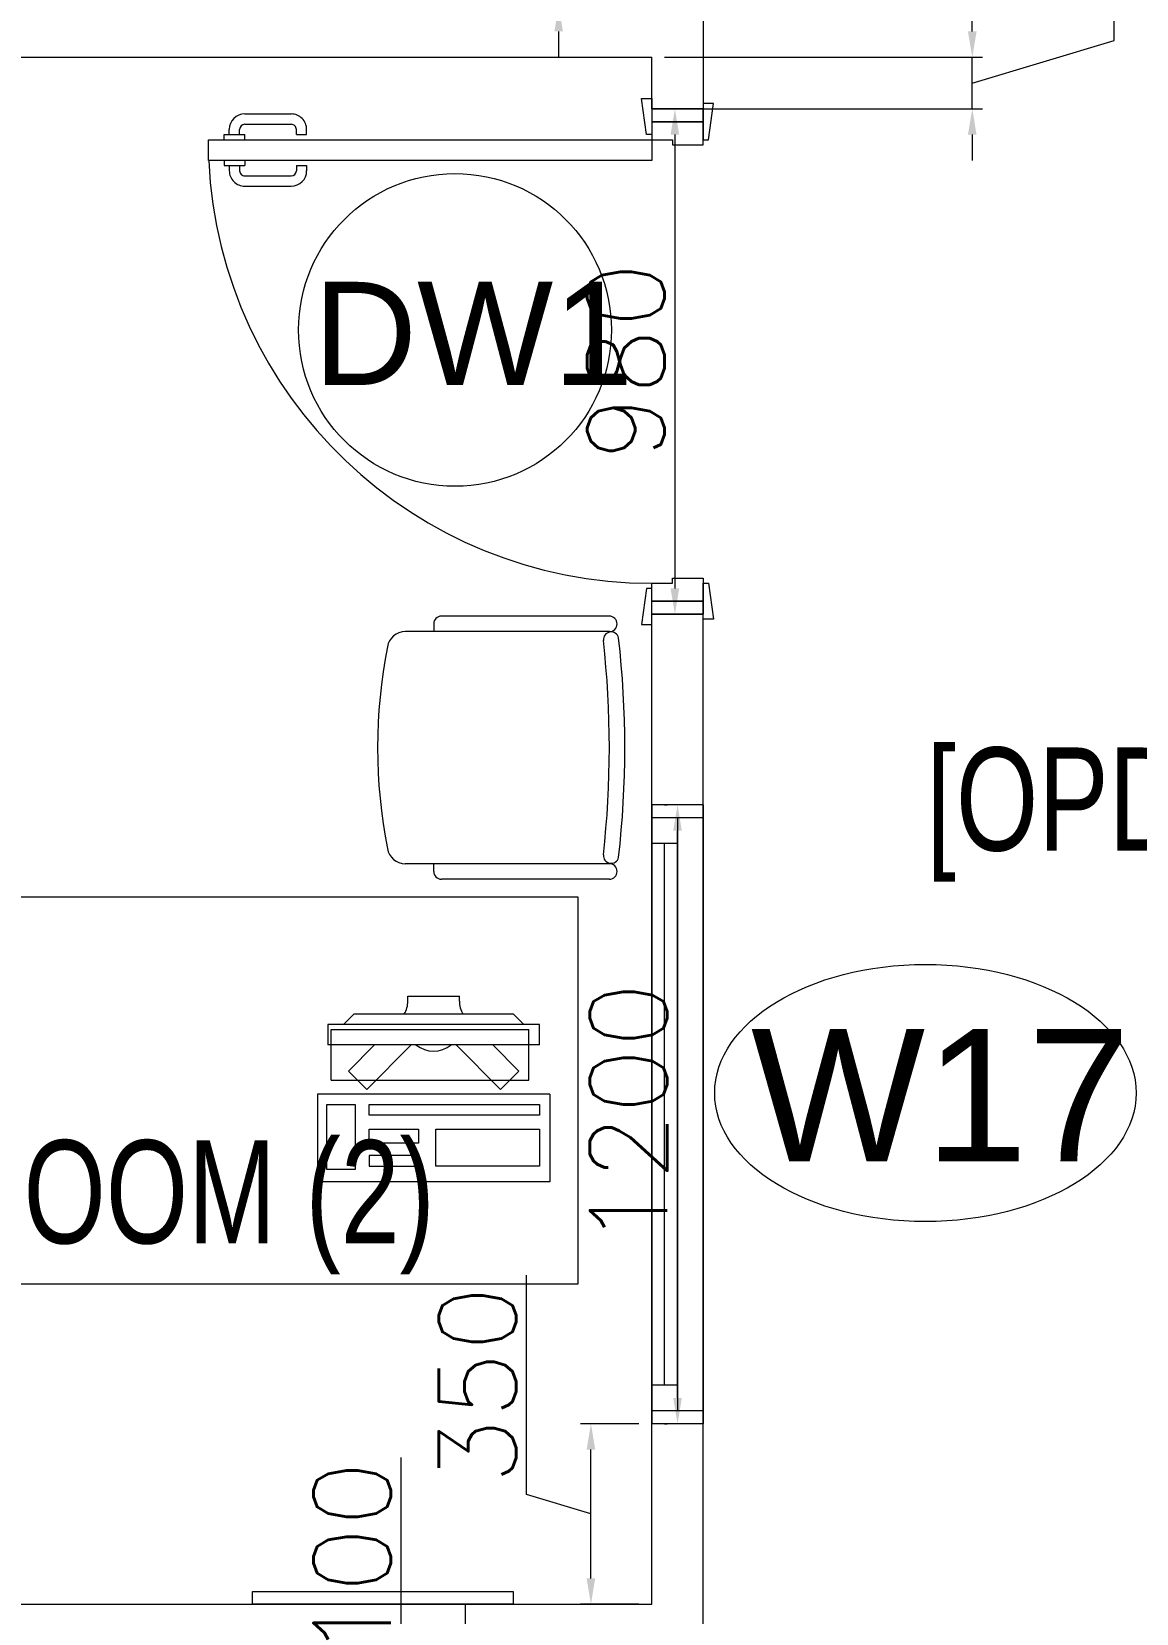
# Model space of a CAD drawing. Header units: millimetres. Extents: x -2143172 to 5255, y -610845 to 279739.
# Drawn here: x -1165267 to -1163125, y -591806 to -588738 of the extents above; entities that cross this region are included whole.
import ezdxf

# ---------------------------------------------------------------- set-up
doc = ezdxf.new("R2010")
doc.units = ezdxf.units.MM
doc.header["$LTSCALE"] = 30
doc.linetypes.add('HIDDEN', pattern=[9.525, 6.35, -3.175])
doc.layers.get('0').update_dxf_attribs({"lineweight": 5})
doc.layers.get('Defpoints').update_dxf_attribs({"lineweight": 5})
for name, color, linetype, lineweight in [('72_EGR_BASE_TEXT', 7, 'Continuous', 5), ('Al Window tag', 5, 'Continuous', 5), ('Aluminum', 7, 'Continuous', 5), ('dims.', 152, 'Continuous', 5), ('DTAG', 20, 'Continuous', 9), ('LOADING', 163, 'Continuous', 5), ('Walls', 32, 'Continuous', 5)]:
    doc.layers.add(name, color=color, linetype=linetype, lineweight=lineweight)
doc.layers.add('Wooden Joinery', color=7, linetype='Continuous', lineweight=5, true_color=0x521300)
doc.styles.add('SIMPLEX', font='SIMPLEX.shx', dxfattribs={"height": 150})
doc.styles.add('TTLB-A0-JeddahDP$0$swis721', font='swiss.ttf')
doc.styles.add('X3G_ENTITY_225144', font='swisscl.ttf', dxfattribs={"height": 200})
doc.styles.add('X3G_ENTITY_258862', font='swisscl.ttf', dxfattribs={"height": 200})
doc.dimstyles.new('Buk', dxfattribs={"dimtxt": 150, "dimasz": 50, "dimexe": 20, "dimexo": 25, "dimgap": 20, "dimtad": 1, "dimdec": 0, "dimrnd": 5, "dimdsep": 46, "dimtxsty": 'SIMPLEX', "dimcen": 0, "dimdle": 20, "dimclrd": 256, "dimclre": 256, "dimclrt": 256, "dimadec": 0, "dimazin": 0, "dimtfac": 0.0075, "dimtdec": 0, "dimtmove": 1, "dimatfit": 2, "dimldrblk": 'ARCHTICK', "dimfxl": 1, "dimtolj": 1, "dimtzin": 0, "dimlwd": -1, "dimlwe": -1, "dimarcsym": 0})

# ---------------------------------------------------------------- blocks, each defined once
blk = doc.blocks.new('*D423')
at = {"layer": 'Defpoints', "color": 0, "transparency": 16777216}
for p in [(-1164244.7, -588588.1), (-1164064.2, -588588.1), (-1164064.2, -588688.1)]:
    blk.add_point(p, dxfattribs=at)
at = {"layer": 'dims.', "transparency": 16777216}
for p, q in [((-1164369.7, -588600.6), (-1164369.7, -588203.5)), ((-1164244.7, -588538.1), (-1164244.7, -588488.1)), ((-1164244.7, -588638.1), (-1164369.7, -588600.6)), ((-1164244.7, -588688.1), (-1164244.7, -588588.1)), ((-1164244.7, -588688.1), (-1164244.7, -588588.1)), ((-1164244.7, -588738.1), (-1164244.7, -588788.1))]:
    blk.add_line(p, q, dxfattribs=at)
at = {"layer": 'dims.', "linetype": 'Continuous', "transparency": 16777216}
for p, q in [((-1164089.2, -588588.1), (-1164264.7, -588588.1)), ((-1164089.2, -588688.1), (-1164264.7, -588688.1))]:
    blk.add_line(p, q, dxfattribs=at)
at = {"layer": 'dims.', "transparency": 16777216}
for points in [[(-1164253, -588538.1), (-1164236.4, -588538.1), (-1164244.7, -588588.1)], [(-1164253, -588738.1), (-1164236.4, -588738.1), (-1164244.7, -588688.1)]]:
    blk.add_solid(points, dxfattribs=at)
at = {"layer": 'dims.', "transparency": 16777216, "insert": (-1164464.7, -588402.1), "char_height": 150, "attachment_point": 5, "rotation": 90, "style": 'SIMPLEX'}
blk.add_mtext('\\A1;100', dxfattribs=at)
blk = doc.blocks.new('_ArchTick')
at = {"color": 0, "linetype": 'ByBlock', "const_width": 0.15}
blk.add_lwpolyline([(-0.5, -0.5), (0.5, 0.5)], dxfattribs=at)
blk = doc.blocks.new('*D425')
at = {"layer": 'Defpoints', "color": 0, "transparency": 16777216}
for p in [(-1164064.2, -588788.1), (-1163442.7, -588788.1), (-1164064.2, -588888.1)]:
    blk.add_point(p, dxfattribs=at)
at = {"layer": 'dims.', "transparency": 16777216}
for p, q in [((-1163167.7, -588755.6), (-1163167.7, -588358.5)), ((-1163442.7, -588738.1), (-1163442.7, -588688.1)), ((-1163442.7, -588838.1), (-1163167.7, -588755.6)), ((-1163442.7, -588888.1), (-1163442.7, -588788.1)), ((-1163442.7, -588888.1), (-1163442.7, -588788.1)), ((-1163442.7, -588938.1), (-1163442.7, -588988.1))]:
    blk.add_line(p, q, dxfattribs=at)
at = {"layer": 'dims.', "linetype": 'Continuous', "transparency": 16777216}
for p, q in [((-1164039.2, -588788.1), (-1163422.7, -588788.1)), ((-1164039.2, -588888.1), (-1163422.7, -588888.1))]:
    blk.add_line(p, q, dxfattribs=at)
at = {"layer": 'dims.', "transparency": 16777216}
for points in [[(-1163451.1, -588738.1), (-1163434.4, -588738.1), (-1163442.7, -588788.1)], [(-1163451.1, -588938.1), (-1163434.4, -588938.1), (-1163442.7, -588888.1)]]:
    blk.add_solid(points, dxfattribs=at)
at = {"layer": 'dims.', "transparency": 16777216, "insert": (-1163262.7, -588557.1), "char_height": 150, "attachment_point": 5, "rotation": 90, "style": 'SIMPLEX'}
blk.add_mtext('\\A1;100', dxfattribs=at)
blk = doc.blocks.new('*D426')
at = {"layer": 'Defpoints', "color": 0, "transparency": 16777216}
for p in [(-1164014.2, -588888.1), (-1164019.3, -589868.1), (-1164014.2, -589868.1)]:
    blk.add_point(p, dxfattribs=at)
at = {"layer": 'dims.', "linetype": 'Continuous', "transparency": 16777216}
for p, q in [((-1164039.2, -588888.1), (-1164039.3, -588888.1)), ((-1164039.2, -589868.1), (-1164039.3, -589868.1))]:
    blk.add_line(p, q, dxfattribs=at)
at = {"layer": 'dims.', "transparency": 16777216}
blk.add_line((-1164019.3, -588938.1), (-1164019.3, -589818.1), dxfattribs=at)
for points in [[(-1164027.7, -588938.1), (-1164011, -588938.1), (-1164019.3, -588888.1)], [(-1164027.7, -589818.1), (-1164011, -589818.1), (-1164019.3, -589868.1)]]:
    blk.add_solid(points, dxfattribs=at)
at = {"layer": 'dims.', "transparency": 16777216, "insert": (-1164114.3, -589378.1), "char_height": 150, "attachment_point": 5, "rotation": 90, "style": 'SIMPLEX'}
blk.add_mtext('\\A1;980', dxfattribs=at)
blk = doc.blocks.new('*D427')
at = {"layer": 'Defpoints', "color": 0, "transparency": 16777216}
for p in [(-1164182.1, -591438.1), (-1164064.2, -591438.1), (-1164064.2, -591788.1)]:
    blk.add_point(p, dxfattribs=at)
at = {"layer": 'dims.', "transparency": 16777216}
for p, q in [((-1164307.1, -591575.6), (-1164307.1, -591149.9)), ((-1164182.1, -591738.1), (-1164182.1, -591488.1)), ((-1164182.1, -591613.1), (-1164307.1, -591575.6))]:
    blk.add_line(p, q, dxfattribs=at)
at = {"layer": 'dims.', "linetype": 'Continuous', "transparency": 16777216}
for p, q in [((-1164089.2, -591438.1), (-1164202.1, -591438.1)), ((-1164089.2, -591788.1), (-1164202.1, -591788.1))]:
    blk.add_line(p, q, dxfattribs=at)
at = {"layer": 'dims.', "transparency": 16777216}
for points in [[(-1164190.4, -591488.1), (-1164173.8, -591488.1), (-1164182.1, -591438.1)], [(-1164190.4, -591738.1), (-1164173.8, -591738.1), (-1164182.1, -591788.1)]]:
    blk.add_solid(points, dxfattribs=at)
at = {"layer": 'dims.', "transparency": 16777216, "insert": (-1164402.1, -591362.8), "char_height": 150, "attachment_point": 5, "rotation": 90, "style": 'SIMPLEX'}
blk.add_mtext('\\A1;350', dxfattribs=at)
blk = doc.blocks.new('*D428')
at = {"layer": 'Defpoints', "color": 0, "transparency": 16777216}
for p in [(-1164014.2, -590238.1), (-1164014.2, -590238.1), (-1164014.2, -591438.1)]:
    blk.add_point(p, dxfattribs=at)
at = {"layer": 'dims.', "linetype": 'Continuous', "transparency": 16777216}
for p, q in [((-1164039.2, -590238.1), (-1164034.2, -590238.1)), ((-1164039.2, -591438.1), (-1164034.2, -591438.1))]:
    blk.add_line(p, q, dxfattribs=at)
at = {"layer": 'dims.', "transparency": 16777216}
blk.add_line((-1164014.2, -591388.1), (-1164014.2, -590288.1), dxfattribs=at)
for points in [[(-1164022.6, -590288.1), (-1164005.9, -590288.1), (-1164014.2, -590238.1)], [(-1164022.6, -591388.1), (-1164005.9, -591388.1), (-1164014.2, -591438.1)]]:
    blk.add_solid(points, dxfattribs=at)
at = {"layer": 'dims.', "transparency": 16777216, "insert": (-1164109.2, -590838.1), "char_height": 150, "attachment_point": 5, "rotation": 90, "style": 'SIMPLEX'}
blk.add_mtext('\\A1;1200', dxfattribs=at)
blk = doc.blocks.new('*D429')
at = {"layer": 'Defpoints', "color": 0, "transparency": 16777216}
for p in [(-1164064.2, -591888.1), (-1164425.1, -591988.1), (-1164064.2, -591988.1)]:
    blk.add_point(p, dxfattribs=at)
at = {"layer": 'dims.', "transparency": 16777216}
for p, q in [((-1164550.1, -591900.6), (-1164550.1, -591503.5)), ((-1164425.1, -591838.1), (-1164425.1, -591788.1)), ((-1164425.1, -591938.1), (-1164550.1, -591900.6)), ((-1164425.1, -591888.1), (-1164425.1, -591988.1)), ((-1164425.1, -591888.1), (-1164425.1, -591988.1)), ((-1164425.1, -592038.1), (-1164425.1, -592088.1))]:
    blk.add_line(p, q, dxfattribs=at)
at = {"layer": 'dims.', "linetype": 'Continuous', "transparency": 16777216}
for p, q in [((-1164089.2, -591888.1), (-1164445.1, -591888.1)), ((-1164089.2, -591988.1), (-1164445.1, -591988.1))]:
    blk.add_line(p, q, dxfattribs=at)
at = {"layer": 'dims.', "transparency": 16777216}
for points in [[(-1164433.4, -591838.1), (-1164416.8, -591838.1), (-1164425.1, -591888.1)], [(-1164433.4, -592038.1), (-1164416.8, -592038.1), (-1164425.1, -591988.1)]]:
    blk.add_solid(points, dxfattribs=at)
at = {"layer": 'dims.', "transparency": 16777216, "insert": (-1164645.1, -591702.1), "char_height": 150, "attachment_point": 5, "rotation": 90, "style": 'SIMPLEX'}
blk.add_mtext('\\A1;100', dxfattribs=at)
blk = doc.blocks.new('A$C72370EFE')
at = {"layer": 'Wooden Joinery'}
for p, q in [((-0.01, -0.03), (-0.01, -0.07)), ((0, -0.03), (-0.01, -0.03)), ((0.04, -0.03), (0.05, -0.03)), ((0.05, -0.03), (0.05, -0.07)), ((-0.01, -0.04), (-0.02, -0.04)), ((-0.01, -0.06), (-0.02, -0.06)), ((0.05, -0.04), (0.06, -0.04)), ((0.05, -0.06), (0.06, -0.06)), ((-0.05, -0.07), (-0.05, -0.16)), ((-0.03, -0.07), (-0.03, -0.16)), ((0, -0.07), (-0.01, -0.07)), ((0.04, -0.07), (0.05, -0.07)), ((0.07, -0.07), (0.07, -0.16)), ((0.09, -0.07), (0.09, -0.16)), ((-0.01, -0.17), (-0.02, -0.17)), ((-0.01, -0.17), (-0.01, -0.19)), ((0.05, -0.17), (0.06, -0.17)), ((0.05, -0.17), (0.05, -0.19)), ((-0.01, -0.19), (-0.02, -0.19)), ((0.05, -0.19), (0.06, -0.19))]:
    blk.add_line(p, q, dxfattribs=at)
for centre, radius, start, end in [((-0.02, -0.07), 0.03, 90, 180), ((-0.02, -0.07), 0.01, 90, 180), ((0.06, -0.07), 0.03, 0, 90), ((0.06, -0.07), 0.01, 0, 90), ((-0.02, -0.16), 0.03, 180, 270), ((-0.02, -0.16), 0.01, 180, 270), ((0.06, -0.16), 0.01, 270, 0), ((0.06, -0.16), 0.03, 270, 0)]:
    blk.add_arc(centre, radius, start, end, dxfattribs=at)
blk = doc.blocks.new('A$C5DAD61B4')
at = {"layer": 'Wooden Joinery'}
for points in [[(80, 959.1), (80, 969.1), (10, 979.1), (10, 959.1)], [(940, 959.1), (940, 969.1), (1010, 979.1), (1010, 959.1)], [(70, 859.1), (70, 849.1), (0, 839.1), (0, 859.1)], [(120, 859.1), (120, 0), (80, 0), (80, 859.1)], [(950, 859.1), (950, 849.1), (1020, 839.1), (1020, 859.1)]]:
    blk.add_lwpolyline(points, close=True, dxfattribs=at)
for points in [[(45, 859.1), (45, 959.1), (20, 959.1), (20, 859.1), (45, 859.1)], [(45, 859.1), (80, 859.1), (80, 899.1), (90, 899.1), (90, 959.1), (45, 959.1), (45, 859.1)], [(975, 859.1), (940, 859.1), (940, 899.1), (930, 899.1), (930, 959.1), (975, 959.1), (975, 859.1)], [(975, 859.1), (975, 959.1), (1000, 959.1), (1000, 859.1), (975, 859.1)]]:
    blk.add_lwpolyline(points, dxfattribs=at)
blk.add_arc((80, 859.1), 860, 272.666, 0, dxfattribs=at)
at = {"layer": 'Wooden Joinery', "xscale": 999.9999999998854, "yscale": 999.9999999998854, "zscale": 999.9999999998854, "rotation": 180}
blk.add_blockref('A$C72370EFE', (120, 0), dxfattribs=at)
blk = doc.blocks.new('A$C37be4daf')
at = {"layer": 'Aluminum', "color": 5}
for p, q in [((1416, 598.2), (216, 598.2)), ((241, 498.2), (241, 598.2)), ((291, 548.2), (291, 598.2)), ((1341, 548.2), (1341, 598.2)), ((1391, 498.2), (1391, 598.2)), ((291, 573.2), (1341, 573.2)), ((1391, 548.2), (241, 548.2)), ((1416, 498.2), (216, 498.2))]:
    blk.add_line(p, q, dxfattribs=at)
at = {"layer": 'Walls'}
for p, q in [((216, 498.2), (216, 598.2)), ((1416, 498.2), (1416, 598.2))]:
    blk.add_line(p, q, dxfattribs=at)
blk = doc.blocks.new('A$C5CCD2EA3')
at = {"layer": 'Al Window tag'}
blk.add_ellipse((0, 0), major_axis=(408.6, 0), ratio=0.610025, dxfattribs=at)
at = {"layer": 'Al Window tag', "insert": (-338.2, 123.8, 0), "char_height": 256, "attachment_point": 1, "style": 'TTLB-A0-JeddahDP$0$swis721'}
blk.add_mtext_dynamic_manual_height_columns('W17', width=1569.457, gutter_width=9406.5, heights=[480.3], dxfattribs=at)
blk = doc.blocks.new('A$C164D1FF0')
at = {"layer": 'DTAG'}
blk.add_circle((0, 0), 303.3, dxfattribs=at)
at = {"layer": 'DTAG', "insert": (-275.2, 93.3), "char_height": 200, "width": 6547.939, "attachment_point": 1, "style": 'TTLB-A0-JeddahDP$0$swis721'}
blk.add_mtext('DW1', dxfattribs=at)
blk = doc.blocks.new('GF21016-P')
at = {"color": 0, "extrusion": (-1.24384e-09, -1.20261e-09, -1)}
for p, q in [((0.0128, 0.0179), (0.0128, 0.4136)), ((0.4628, 0.0179), (0.4628, 0.4136)), ((-0.0172, 0.0179), (-0.0172, 0.3435)), ((-0.0022, 0.3585), (0.0128, 0.3585)), ((0.4778, 0.3585), (0.4628, 0.3585)), ((0.4928, 0.0179), (0.4928, 0.3435)), ((0.4778, 0.0029), (0.4778, 0.0029))]:
    blk.add_line(p, q, dxfattribs=at)
for centre, radius, start, end in [((-0.2378, -0.5362), 1.0036, 78.7568, 101.2432), ((-0.0478, 0.4136), 0.035, 0, 80.6557), ((-0.4278, 0.4136), 0.035, 99.3443, 180), ((0.0022, 0.3435), 0.015, 0, 90), ((-0.4778, 0.3435), 0.015, 90, 180), ((0.0022, 0.0179), 0.015, 270, 0), ((0.0022, 0.0179), 0.015, 180, 270), ((-0.0284, 0.0145), 0.015, 284.3864, 95.5209), ((-0.2378, 1.8734), 1.8855, 263.5119, 276.4881), ((-0.2378, 1.8928), 1.8749, 263.6341, 276.3659), ((-0.4471, 0.0145), 0.015, 84.4791, 255.6136), ((-0.4778, 0.0179), 0.015, 270, 0), ((-0.4778, 0.0179), 0.015, 180, 270)]:
    blk.add_arc(centre, radius, start, end, dxfattribs=at)
blk = doc.blocks.new('ITCWLS1-P')
for p, q in [((-0.2651, 0.43, 0), (-0.3051, 0.43, 0)), ((-0.3051, 0.43, 0), (-0.3051, 0.02, 0)), ((-0.2651, 0.43, 0), (-0.2651, 0.02, 0)), ((-0.17, 0.45), (-0.17, 0)), ((-0.17, 0.45), (0, 0.45)), ((-0.1496, 0.4305), (-0.1291, 0.4305)), ((-0.1291, 0.4305), (-0.1291, 0.4089)), ((0, 0.45), (0, 0)), ((-0.3251, 0.38, 0), (-0.3051, 0.4, 0)), ((-0.3251, 0.38, 0), (-0.3251, 0.07, 0)), ((-0.3251, 0.07, 0), (-0.3051, 0.05, 0)), ((-0.3051, 0.02, 0), (-0.2651, 0.02, 0)), ((-0.17, 0), (0, 0))]:
    blk.add_line(p, q)
at = {"color": 8, "linetype": 'HIDDEN'}
for p, q in [((-0.197, 0.4094), (-0.295, 0.4094)), ((-0.295, 0.0264), (-0.295, 0.4094)), ((-0.197, 0.0264), (-0.197, 0.4094)), ((-0.197, 0.0264), (-0.295, 0.0264))]:
    blk.add_line(p, q, dxfattribs=at)
at = {"color": 1, "extrusion": (2.48281e-10, 3.18408e-10, -1)}
for p, q in [((-0.2651, 0.3395), (-0.2144, 0.3902)), ((-0.1791, 0.3548), (-0.2144, 0.3902)), ((-0.2651, 0.2688), (-0.1791, 0.3548))]:
    blk.add_line(p, q, dxfattribs=at)
at = {"color": 1}
for p, q in [((-0.3503, 0.275), (-0.3596, 0.275)), ((-0.3596, 0.175), (-0.3596, 0.275)), ((-0.3503, 0.175), (-0.3596, 0.175))]:
    blk.add_line(p, q, dxfattribs=at)
at = {"color": 1, "extrusion": (2.48281e-10, -3.18408e-10, -1)}
for p, q in [((-0.2651, 0.1812), (-0.1791, 0.0952)), ((-0.2651, 0.1105), (-0.2144, 0.0598)), ((-0.1791, 0.0952), (-0.2144, 0.0598))]:
    blk.add_line(p, q, dxfattribs=at)
blk.add_lwpolyline([(-0.1291, 0.4089), (-0.1291, 0.1), (-0.1496, 0.1), (-0.1496, 0.4305)])
for points in [[(-0.1019, 0.4305), (-0.0304, 0.4305), (-0.0304, 0.2294), (-0.1019, 0.2294)], [(-0.1019, 0.1954), (-0.0747, 0.1954), (-0.0747, 0.1), (-0.1019, 0.1)], [(-0.0304, 0.1954), (-0.0508, 0.1954), (-0.0508, 0.1), (-0.0304, 0.1)], [(-0.1496, 0.0727), (-0.0236, 0.0727), (-0.0236, 0.0182), (-0.1496, 0.0182)]]:
    blk.add_lwpolyline(points, close=True)
at = {"color": 250, "linetype": 'Continuous'}
for points in [[(-0.1496, 0.1), (-0.1496, 0.1), (-0.1496, 0.1), (-0.1496, 0.1), (-0.1496, 0.1), (-0.1496, 0.1), (-0.1496, 0.1), (-0.1496, 0.1), (-0.1496, 0.1)], [(-0.1496, 0.1), (-0.1496, 0.1), (-0.1496, 0.1), (-0.1496, 0.1), (-0.1496, 0.1), (-0.1496, 0.1), (-0.1496, 0.1), (-0.1496, 0.1), (-0.1496, 0.1), (-0.1496, 0.1), (-0.1496, 0.1), (-0.1496, 0.1), (-0.1496, 0.1), (-0.1496, 0.1), (-0.1496, 0.1), (-0.1496, 0.1), (-0.1496, 0.1), (-0.1496, 0.1)], [(-0.1496, 0.1), (-0.1496, 0.1), (-0.1496, 0.1), (-0.1496, 0.1), (-0.1496, 0.1), (-0.1496, 0.1), (-0.1496, 0.1), (-0.1496, 0.1), (-0.1496, 0.1), (-0.1496, 0.1)], [(-0.1496, 0.1), (-0.1496, 0.1), (-0.1496, 0.1), (-0.1496, 0.1), (-0.1496, 0.1), (-0.1496, 0.1), (-0.1496, 0.1)], [(-0.1496, 0.1), (-0.1496, 0.1), (-0.1496, 0.1), (-0.1496, 0.1), (-0.1496, 0.1), (-0.1496, 0.1), (-0.1496, 0.1), (-0.1496, 0.1), (-0.1496, 0.1), (-0.1496, 0.1)], [(-0.1496, 0.1), (-0.1496, 0.1), (-0.1496, 0.1), (-0.1496, 0.1), (-0.1496, 0.1), (-0.1496, 0.1), (-0.1496, 0.1), (-0.1496, 0.1), (-0.1496, 0.1), (-0.1496, 0.1), (-0.1496, 0.1), (-0.1496, 0.1), (-0.1496, 0.1), (-0.1496, 0.1), (-0.1496, 0.1)], [(-0.1496, 0.1), (-0.1496, 0.1), (-0.1496, 0.1), (-0.1496, 0.1), (-0.1496, 0.1), (-0.1496, 0.1), (-0.1496, 0.1), (-0.1496, 0.1), (-0.1496, 0.1), (-0.1496, 0.1)], [(-0.1496, 0.1), (-0.1496, 0.1), (-0.1496, 0.1), (-0.1496, 0.1), (-0.1496, 0.1), (-0.1496, 0.1), (-0.1496, 0.1), (-0.1496, 0.1), (-0.1496, 0.1), (-0.1496, 0.1)], [(-0.1496, 0.1), (-0.1496, 0.1), (-0.1496, 0.1), (-0.1496, 0.1), (-0.1496, 0.1), (-0.1496, 0.1), (-0.1496, 0.1), (-0.1496, 0.1), (-0.1496, 0.1), (-0.1496, 0.1), (-0.1496, 0.1), (-0.1496, 0.1), (-0.1496, 0.1), (-0.1496, 0.1), (-0.1496, 0.1), (-0.1496, 0.1), (-0.1496, 0.1), (-0.1496, 0.1), (-0.1496, 0.1), (-0.1496, 0.1), (-0.1496, 0.1), (-0.1496, 0.1), (-0.1496, 0.1), (-0.1496, 0.1), (-0.1496, 0.1), (-0.1496, 0.1), (-0.1496, 0.1), (-0.1496, 0.1), (-0.1496, 0.1), (-0.1496, 0.1), (-0.1496, 0.1), (-0.1496, 0.1), (-0.1496, 0.1), (-0.1496, 0.1), (-0.1496, 0.1), (-0.1496, 0.1), (-0.1496, 0.1), (-0.1496, 0.1), (-0.1496, 0.1), (-0.1496, 0.1), (-0.1496, 0.1), (-0.1496, 0.1), (-0.1496, 0.1), (-0.1496, 0.1), (-0.1496, 0.1), (-0.1496, 0.1), (-0.1496, 0.1), (-0.1496, 0.1), (-0.1496, 0.1), (-0.1496, 0.1), (-0.1496, 0.1), (-0.1496, 0.1), (-0.1496, 0.1), (-0.1496, 0.1)], [(-0.1496, 0.1), (-0.1496, 0.1), (-0.1496, 0.1), (-0.1496, 0.1), (-0.1496, 0.1), (-0.1496, 0.1), (-0.1496, 0.1), (-0.1496, 0.1), (-0.1496, 0.1), (-0.1496, 0.1), (-0.1496, 0.1), (-0.1496, 0.1), (-0.1496, 0.1), (-0.1496, 0.1), (-0.1496, 0.1), (-0.1496, 0.1), (-0.1496, 0.1), (-0.1496, 0.1), (-0.1496, 0.1), (-0.1496, 0.1), (-0.1496, 0.1), (-0.1496, 0.1), (-0.1496, 0.1), (-0.1496, 0.1), (-0.1496, 0.1), (-0.1496, 0.1), (-0.1496, 0.1), (-0.1496, 0.1), (-0.1496, 0.1), (-0.1496, 0.1), (-0.1496, 0.1), (-0.1496, 0.1), (-0.1496, 0.1), (-0.1496, 0.1), (-0.1496, 0.1), (-0.1496, 0.1), (-0.1496, 0.1), (-0.1496, 0.1), (-0.1496, 0.1), (-0.1496, 0.1), (-0.1496, 0.1), (-0.1496, 0.1), (-0.1496, 0.1), (-0.1496, 0.1), (-0.1496, 0.1), (-0.1496, 0.1), (-0.1496, 0.1), (-0.1496, 0.1), (-0.1496, 0.1), (-0.1496, 0.1), (-0.1496, 0.1), (-0.1496, 0.1), (-0.1496, 0.1), (-0.1496, 0.1), (-0.1496, 0.1), (-0.1496, 0.1), (-0.1496, 0.1), (-0.1496, 0.1), (-0.1496, 0.1), (-0.1496, 0.1), (-0.1496, 0.1), (-0.1496, 0.1), (-0.1496, 0.1), (-0.1496, 0.1), (-0.1496, 0.1), (-0.1496, 0.1), (-0.1496, 0.1), (-0.1496, 0.1), (-0.1496, 0.1), (-0.1496, 0.1), (-0.1496, 0.1), (-0.1496, 0.1), (-0.1496, 0.1), (-0.1496, 0.1), (-0.1496, 0.1), (-0.1496, 0.1), (-0.1496, 0.1), (-0.1496, 0.1), (-0.1496, 0.1), (-0.1496, 0.1), (-0.1496, 0.1), (-0.1496, 0.1), (-0.1496, 0.1), (-0.1496, 0.1), (-0.1496, 0.1), (-0.1496, 0.1), (-0.1496, 0.1), (-0.1496, 0.1), (-0.1496, 0.1)], [(-0.1496, 0.1), (-0.1496, 0.1), (-0.1496, 0.1), (-0.1496, 0.1), (-0.1496, 0.1), (-0.1496, 0.1), (-0.1496, 0.1), (-0.1496, 0.1), (-0.1496, 0.1), (-0.1496, 0.1), (-0.1496, 0.1), (-0.1496, 0.1)], [(-0.1496, 0.1), (-0.1496, 0.1), (-0.1496, 0.1), (-0.1496, 0.1), (-0.1496, 0.1), (-0.1496, 0.1), (-0.1496, 0.1)], [(-0.1496, 0.1), (-0.1496, 0.1), (-0.1496, 0.1), (-0.1496, 0.1), (-0.1496, 0.1), (-0.1496, 0.1), (-0.1496, 0.1), (-0.1496, 0.1), (-0.1496, 0.1), (-0.1496, 0.1), (-0.1496, 0.1), (-0.1496, 0.1), (-0.1496, 0.1), (-0.1496, 0.1), (-0.1496, 0.1), (-0.1496, 0.1), (-0.1496, 0.1)], [(-0.1496, 0.1), (-0.1496, 0.1), (-0.1496, 0.1), (-0.1496, 0.1), (-0.1496, 0.1), (-0.1496, 0.1), (-0.1496, 0.1), (-0.1496, 0.1), (-0.1496, 0.1), (-0.1496, 0.1), (-0.1496, 0.1), (-0.1496, 0.1), (-0.1496, 0.1), (-0.1496, 0.1), (-0.1496, 0.1), (-0.1496, 0.1), (-0.1496, 0.1), (-0.1496, 0.1), (-0.1496, 0.1), (-0.1496, 0.1), (-0.1496, 0.1), (-0.1496, 0.1), (-0.1496, 0.1), (-0.1496, 0.1), (-0.1496, 0.1), (-0.1496, 0.1), (-0.1496, 0.1), (-0.1496, 0.1), (-0.1496, 0.1), (-0.1496, 0.1), (-0.1496, 0.1), (-0.1496, 0.1), (-0.1496, 0.1), (-0.1496, 0.1), (-0.1496, 0.1), (-0.1496, 0.1), (-0.1496, 0.1), (-0.1496, 0.1), (-0.1496, 0.1), (-0.1496, 0.1), (-0.1496, 0.1), (-0.1496, 0.1), (-0.1496, 0.1), (-0.1496, 0.1), (-0.1496, 0.1), (-0.1496, 0.1), (-0.1496, 0.1), (-0.1496, 0.1), (-0.1496, 0.1), (-0.1496, 0.1), (-0.1496, 0.1), (-0.1496, 0.1), (-0.1496, 0.1), (-0.1496, 0.1), (-0.1496, 0.1), (-0.1496, 0.1), (-0.1496, 0.1), (-0.1496, 0.1), (-0.1496, 0.1), (-0.1496, 0.1), (-0.1496, 0.1), (-0.1496, 0.1), (-0.1496, 0.1), (-0.1496, 0.1), (-0.1496, 0.1), (-0.1496, 0.1), (-0.1496, 0.1), (-0.1496, 0.1), (-0.1496, 0.1), (-0.1496, 0.1), (-0.1496, 0.1), (-0.1496, 0.1), (-0.1496, 0.1), (-0.1496, 0.1), (-0.1496, 0.1), (-0.1496, 0.1), (-0.1496, 0.1), (-0.1496, 0.1), (-0.1496, 0.1), (-0.1496, 0.1), (-0.1496, 0.1), (-0.1496, 0.1), (-0.1496, 0.1), (-0.1496, 0.1), (-0.1496, 0.1), (-0.1496, 0.1), (-0.1496, 0.1), (-0.1496, 0.1), (-0.1496, 0.1), (-0.1496, 0.1), (-0.1496, 0.1), (-0.1496, 0.1), (-0.1496, 0.1), (-0.1496, 0.1), (-0.1496, 0.1), (-0.1496, 0.1), (-0.1496, 0.1), (-0.1496, 0.1), (-0.1496, 0.1), (-0.1496, 0.1), (-0.1496, 0.1), (-0.1496, 0.1), (-0.1496, 0.1), (-0.1496, 0.1), (-0.1496, 0.1), (-0.1496, 0.1), (-0.1496, 0.1), (-0.1496, 0.1), (-0.1496, 0.1), (-0.1496, 0.1), (-0.1496, 0.1)], [(-0.1496, 0.1), (-0.1496, 0.1), (-0.1496, 0.1), (-0.1496, 0.1), (-0.1496, 0.1), (-0.1496, 0.1), (-0.1496, 0.1), (-0.1496, 0.1)]]:
    blk.add_lwpolyline(points, dxfattribs=at)
for points in [[(-0.1496, 0.1), (-0.1496, 0.1), (-0.1496, 0.1), (-0.1496, 0.1), (-0.1496, 0.1), (-0.1496, 0.1), (-0.1496, 0.1), (-0.1496, 0.1), (-0.1496, 0.1), (-0.1496, 0.1), (-0.1496, 0.1), (-0.1496, 0.1), (-0.1496, 0.1), (-0.1496, 0.1), (-0.1496, 0.1), (-0.1496, 0.1), (-0.1496, 0.1), (-0.1496, 0.1), (-0.1496, 0.1), (-0.1496, 0.1), (-0.1496, 0.1), (-0.1496, 0.1), (-0.1496, 0.1), (-0.1496, 0.1), (-0.1496, 0.1), (-0.1496, 0.1), (-0.1496, 0.1), (-0.1496, 0.1), (-0.1496, 0.1), (-0.1496, 0.1), (-0.1496, 0.1), (-0.1496, 0.1), (-0.1496, 0.1), (-0.1496, 0.1), (-0.1496, 0.1), (-0.1496, 0.1), (-0.1496, 0.1), (-0.1496, 0.1), (-0.1496, 0.1), (-0.1496, 0.1), (-0.1496, 0.1), (-0.1496, 0.1), (-0.1496, 0.1), (-0.1496, 0.1), (-0.1496, 0.1), (-0.1496, 0.1), (-0.1496, 0.1), (-0.1496, 0.1), (-0.1496, 0.1), (-0.1496, 0.1), (-0.1496, 0.1), (-0.1496, 0.1), (-0.1496, 0.1), (-0.1496, 0.1), (-0.1496, 0.1), (-0.1496, 0.1), (-0.1496, 0.1), (-0.1496, 0.1), (-0.1496, 0.1), (-0.1496, 0.1), (-0.1496, 0.1), (-0.1496, 0.1), (-0.1496, 0.1), (-0.1496, 0.1), (-0.1496, 0.1), (-0.1496, 0.1), (-0.1496, 0.1), (-0.1496, 0.1), (-0.1496, 0.1), (-0.1496, 0.1), (-0.1496, 0.1), (-0.1496, 0.1), (-0.1496, 0.1), (-0.1496, 0.1), (-0.1496, 0.1), (-0.1496, 0.1), (-0.1496, 0.1), (-0.1496, 0.1), (-0.1496, 0.1), (-0.1496, 0.1), (-0.1496, 0.1), (-0.1496, 0.1), (-0.1496, 0.1), (-0.1496, 0.1), (-0.1496, 0.1), (-0.1496, 0.1), (-0.1496, 0.1), (-0.1496, 0.1), (-0.1496, 0.1), (-0.1496, 0.1), (-0.1496, 0.1), (-0.1496, 0.1), (-0.1496, 0.1), (-0.1496, 0.1), (-0.1496, 0.1), (-0.1496, 0.1), (-0.1496, 0.1), (-0.1496, 0.1), (-0.1496, 0.1), (-0.1496, 0.1), (-0.1496, 0.1), (-0.1496, 0.1), (-0.1496, 0.1), (-0.1496, 0.1), (-0.1496, 0.1), (-0.1496, 0.1), (-0.1496, 0.1), (-0.1496, 0.1), (-0.1496, 0.1), (-0.1496, 0.1), (-0.1496, 0.1), (-0.1496, 0.1), (-0.1496, 0.1), (-0.1496, 0.1), (-0.1496, 0.1), (-0.1496, 0.1), (-0.1496, 0.1), (-0.1496, 0.1), (-0.1496, 0.1), (-0.1496, 0.1), (-0.1496, 0.1), (-0.1496, 0.1), (-0.1496, 0.1), (-0.1496, 0.1), (-0.1496, 0.1), (-0.1496, 0.1), (-0.1496, 0.1), (-0.1496, 0.1), (-0.1496, 0.1), (-0.1496, 0.1), (-0.1496, 0.1), (-0.1496, 0.1), (-0.1496, 0.1), (-0.1496, 0.1), (-0.1496, 0.1), (-0.1496, 0.1), (-0.1496, 0.1), (-0.1496, 0.1), (-0.1496, 0.1), (-0.1496, 0.1), (-0.1496, 0.1), (-0.1496, 0.1), (-0.1496, 0.1), (-0.1496, 0.1), (-0.1496, 0.1), (-0.1496, 0.1), (-0.1496, 0.1), (-0.1496, 0.1), (-0.1496, 0.1), (-0.1496, 0.1), (-0.1496, 0.1), (-0.1496, 0.1), (-0.1496, 0.1), (-0.1496, 0.1), (-0.1496, 0.1), (-0.1496, 0.1), (-0.1496, 0.1), (-0.1496, 0.1), (-0.1496, 0.1), (-0.1496, 0.1), (-0.1496, 0.1), (-0.1496, 0.1), (-0.1496, 0.1), (-0.1496, 0.1), (-0.1496, 0.1), (-0.1496, 0.1), (-0.1496, 0.1), (-0.1496, 0.1), (-0.1496, 0.1), (-0.1496, 0.1), (-0.1496, 0.1), (-0.1496, 0.1), (-0.1496, 0.1), (-0.1496, 0.1), (-0.1496, 0.1), (-0.1496, 0.1), (-0.1496, 0.1), (-0.1496, 0.1), (-0.1496, 0.1), (-0.1496, 0.1), (-0.1496, 0.1), (-0.1496, 0.1), (-0.1496, 0.1), (-0.1496, 0.1), (-0.1496, 0.1), (-0.1496, 0.1), (-0.1496, 0.1), (-0.1496, 0.1), (-0.1496, 0.1), (-0.1496, 0.1), (-0.1496, 0.1), (-0.1496, 0.1), (-0.1496, 0.1), (-0.1496, 0.1), (-0.1496, 0.1), (-0.1496, 0.1), (-0.1496, 0.1), (-0.1496, 0.1), (-0.1496, 0.1), (-0.1496, 0.1), (-0.1496, 0.1), (-0.1496, 0.1), (-0.1496, 0.1), (-0.1496, 0.1), (-0.1496, 0.1), (-0.1496, 0.1), (-0.1496, 0.1), (-0.1496, 0.1), (-0.1496, 0.1), (-0.1496, 0.1), (-0.1496, 0.1), (-0.1496, 0.1), (-0.1496, 0.1), (-0.1496, 0.1), (-0.1496, 0.1), (-0.1496, 0.1), (-0.1496, 0.1), (-0.1496, 0.1), (-0.1496, 0.1), (-0.1496, 0.1), (-0.1496, 0.1), (-0.1496, 0.1), (-0.1496, 0.1), (-0.1496, 0.1), (-0.1496, 0.1), (-0.1496, 0.1), (-0.1496, 0.1), (-0.1496, 0.1), (-0.1496, 0.1), (-0.1496, 0.1), (-0.1496, 0.1), (-0.1496, 0.1), (-0.1496, 0.1), (-0.1496, 0.1), (-0.1496, 0.1), (-0.1496, 0.1), (-0.1496, 0.1), (-0.1496, 0.1), (-0.1496, 0.1), (-0.1496, 0.1), (-0.1496, 0.1), (-0.1496, 0.1), (-0.1496, 0.1), (-0.1496, 0.1), (-0.1496, 0.1), (-0.1496, 0.1), (-0.1496, 0.1), (-0.1496, 0.1), (-0.1496, 0.1), (-0.1496, 0.1), (-0.1496, 0.1), (-0.1496, 0.1), (-0.1496, 0.1), (-0.1496, 0.1), (-0.1496, 0.1), (-0.1496, 0.1), (-0.1496, 0.1), (-0.1496, 0.1), (-0.1496, 0.1), (-0.1496, 0.1), (-0.1496, 0.1), (-0.1496, 0.1), (-0.1496, 0.1), (-0.1496, 0.1), (-0.1496, 0.1), (-0.1496, 0.1), (-0.1496, 0.1), (-0.1496, 0.1), (-0.1496, 0.1), (-0.1496, 0.1), (-0.1496, 0.1), (-0.1496, 0.1), (-0.1496, 0.1), (-0.1496, 0.1), (-0.1496, 0.1), (-0.1496, 0.1), (-0.1496, 0.1)], [(-0.1496, 0.1), (-0.1496, 0.1), (-0.1496, 0.1), (-0.1496, 0.1), (-0.1496, 0.1), (-0.1496, 0.1), (-0.1496, 0.1), (-0.1496, 0.1), (-0.1496, 0.1), (-0.1496, 0.1), (-0.1496, 0.1), (-0.1496, 0.1), (-0.1496, 0.1), (-0.1496, 0.1), (-0.1496, 0.1), (-0.1496, 0.1), (-0.1496, 0.1), (-0.1496, 0.1), (-0.1496, 0.1), (-0.1496, 0.1), (-0.1496, 0.1), (-0.1496, 0.1), (-0.1496, 0.1), (-0.1496, 0.1), (-0.1496, 0.1), (-0.1496, 0.1), (-0.1496, 0.1), (-0.1496, 0.1), (-0.1496, 0.1), (-0.1496, 0.1), (-0.1496, 0.1), (-0.1496, 0.1), (-0.1496, 0.1), (-0.1496, 0.1), (-0.1496, 0.1), (-0.1496, 0.1), (-0.1496, 0.1), (-0.1496, 0.1), (-0.1496, 0.1), (-0.1496, 0.1), (-0.1496, 0.1), (-0.1496, 0.1), (-0.1496, 0.1), (-0.1496, 0.1), (-0.1496, 0.1), (-0.1496, 0.1), (-0.1496, 0.1), (-0.1496, 0.1), (-0.1496, 0.1), (-0.1496, 0.1), (-0.1496, 0.1), (-0.1496, 0.1), (-0.1496, 0.1), (-0.1496, 0.1), (-0.1496, 0.1), (-0.1496, 0.1), (-0.1496, 0.1), (-0.1496, 0.1), (-0.1496, 0.1), (-0.1496, 0.1), (-0.1496, 0.1), (-0.1496, 0.1), (-0.1496, 0.1), (-0.1496, 0.1), (-0.1496, 0.1), (-0.1496, 0.1), (-0.1496, 0.1), (-0.1496, 0.1), (-0.1496, 0.1), (-0.1496, 0.1), (-0.1496, 0.1), (-0.1496, 0.1), (-0.1496, 0.1), (-0.1496, 0.1), (-0.1496, 0.1), (-0.1496, 0.1), (-0.1496, 0.1), (-0.1496, 0.1), (-0.1496, 0.1), (-0.1496, 0.1), (-0.1496, 0.1), (-0.1496, 0.1), (-0.1496, 0.1), (-0.1496, 0.1), (-0.1496, 0.1), (-0.1496, 0.1), (-0.1496, 0.1), (-0.1496, 0.1), (-0.1496, 0.1), (-0.1496, 0.1), (-0.1496, 0.1), (-0.1496, 0.1), (-0.1496, 0.1), (-0.1496, 0.1), (-0.1496, 0.1), (-0.1496, 0.1), (-0.1496, 0.1), (-0.1496, 0.1), (-0.1496, 0.1), (-0.1496, 0.1), (-0.1496, 0.1), (-0.1496, 0.1), (-0.1496, 0.1), (-0.1496, 0.1), (-0.1496, 0.1), (-0.1496, 0.1), (-0.1496, 0.1), (-0.1496, 0.1), (-0.1496, 0.1), (-0.1496, 0.1), (-0.1496, 0.1), (-0.1496, 0.1), (-0.1496, 0.1), (-0.1496, 0.1), (-0.1496, 0.1), (-0.1496, 0.1), (-0.1496, 0.1), (-0.1496, 0.1), (-0.1496, 0.1), (-0.1496, 0.1), (-0.1496, 0.1), (-0.1496, 0.1), (-0.1496, 0.1), (-0.1496, 0.1), (-0.1496, 0.1), (-0.1496, 0.1), (-0.1496, 0.1), (-0.1496, 0.1), (-0.1496, 0.1), (-0.1496, 0.1), (-0.1496, 0.1), (-0.1496, 0.1), (-0.1496, 0.1), (-0.1496, 0.1), (-0.1496, 0.1), (-0.1496, 0.1), (-0.1496, 0.1), (-0.1496, 0.1), (-0.1496, 0.1), (-0.1496, 0.1), (-0.1496, 0.1), (-0.1496, 0.1), (-0.1496, 0.1), (-0.1496, 0.1), (-0.1496, 0.1), (-0.1496, 0.1), (-0.1496, 0.1), (-0.1496, 0.1), (-0.1496, 0.1), (-0.1496, 0.1), (-0.1496, 0.1), (-0.1496, 0.1), (-0.1496, 0.1), (-0.1496, 0.1), (-0.1496, 0.1), (-0.1496, 0.1), (-0.1496, 0.1), (-0.1496, 0.1), (-0.1496, 0.1), (-0.1496, 0.1), (-0.1496, 0.1), (-0.1496, 0.1), (-0.1496, 0.1), (-0.1496, 0.1), (-0.1496, 0.1), (-0.1496, 0.1), (-0.1496, 0.1), (-0.1496, 0.1), (-0.1496, 0.1), (-0.1496, 0.1), (-0.1496, 0.1), (-0.1496, 0.1), (-0.1496, 0.1), (-0.1496, 0.1), (-0.1496, 0.1), (-0.1496, 0.1), (-0.1496, 0.1), (-0.1496, 0.1), (-0.1496, 0.1), (-0.1496, 0.1), (-0.1496, 0.1), (-0.1496, 0.1), (-0.1496, 0.1), (-0.1496, 0.1), (-0.1496, 0.1), (-0.1496, 0.1), (-0.1496, 0.1), (-0.1496, 0.1), (-0.1496, 0.1), (-0.1496, 0.1), (-0.1496, 0.1), (-0.1496, 0.1), (-0.1496, 0.1), (-0.1496, 0.1), (-0.1496, 0.1), (-0.1496, 0.1), (-0.1496, 0.1), (-0.1496, 0.1), (-0.1496, 0.1), (-0.1496, 0.1), (-0.1496, 0.1), (-0.1496, 0.1), (-0.1496, 0.1), (-0.1496, 0.1), (-0.1496, 0.1), (-0.1496, 0.1), (-0.1496, 0.1), (-0.1496, 0.1), (-0.1496, 0.1), (-0.1496, 0.1), (-0.1496, 0.1), (-0.1496, 0.1), (-0.1496, 0.1), (-0.1496, 0.1)], [(-0.1496, 0.1), (-0.1496, 0.1), (-0.1496, 0.1), (-0.1496, 0.1), (-0.1496, 0.1), (-0.1496, 0.1), (-0.1496, 0.1), (-0.1496, 0.1), (-0.1496, 0.1), (-0.1496, 0.1), (-0.1496, 0.1), (-0.1496, 0.1), (-0.1496, 0.1), (-0.1496, 0.1), (-0.1496, 0.1), (-0.1496, 0.1), (-0.1496, 0.1), (-0.1496, 0.1), (-0.1496, 0.1), (-0.1496, 0.1), (-0.1496, 0.1), (-0.1496, 0.1), (-0.1496, 0.1), (-0.1496, 0.1), (-0.1496, 0.1), (-0.1496, 0.1), (-0.1496, 0.1), (-0.1496, 0.1), (-0.1496, 0.1), (-0.1496, 0.1), (-0.1496, 0.1), (-0.1496, 0.1), (-0.1496, 0.1), (-0.1496, 0.1), (-0.1496, 0.1), (-0.1496, 0.1), (-0.1496, 0.1), (-0.1496, 0.1), (-0.1496, 0.1), (-0.1496, 0.1), (-0.1496, 0.1), (-0.1496, 0.1), (-0.1496, 0.1), (-0.1496, 0.1), (-0.1496, 0.1), (-0.1496, 0.1), (-0.1496, 0.1), (-0.1496, 0.1), (-0.1496, 0.1), (-0.1496, 0.1), (-0.1496, 0.1), (-0.1496, 0.1), (-0.1496, 0.1), (-0.1496, 0.1), (-0.1496, 0.1), (-0.1496, 0.1), (-0.1496, 0.1), (-0.1496, 0.1), (-0.1496, 0.1), (-0.1496, 0.1), (-0.1496, 0.1), (-0.1496, 0.1), (-0.1496, 0.1), (-0.1496, 0.1), (-0.1496, 0.1), (-0.1496, 0.1), (-0.1496, 0.1), (-0.1496, 0.1), (-0.1496, 0.1), (-0.1496, 0.1), (-0.1496, 0.1), (-0.1496, 0.1), (-0.1496, 0.1), (-0.1496, 0.1), (-0.1496, 0.1), (-0.1496, 0.1), (-0.1496, 0.1), (-0.1496, 0.1), (-0.1496, 0.1), (-0.1496, 0.1), (-0.1496, 0.1), (-0.1496, 0.1), (-0.1496, 0.1), (-0.1496, 0.1), (-0.1496, 0.1), (-0.1496, 0.1), (-0.1496, 0.1), (-0.1496, 0.1), (-0.1496, 0.1), (-0.1496, 0.1), (-0.1496, 0.1), (-0.1496, 0.1), (-0.1496, 0.1), (-0.1496, 0.1), (-0.1496, 0.1), (-0.1496, 0.1), (-0.1496, 0.1), (-0.1496, 0.1), (-0.1496, 0.1), (-0.1496, 0.1), (-0.1496, 0.1), (-0.1496, 0.1), (-0.1496, 0.1), (-0.1496, 0.1), (-0.1496, 0.1), (-0.1496, 0.1), (-0.1496, 0.1), (-0.1496, 0.1), (-0.1496, 0.1), (-0.1496, 0.1), (-0.1496, 0.1), (-0.1496, 0.1), (-0.1496, 0.1), (-0.1496, 0.1), (-0.1496, 0.1), (-0.1496, 0.1), (-0.1496, 0.1), (-0.1496, 0.1), (-0.1496, 0.1), (-0.1496, 0.1), (-0.1496, 0.1), (-0.1496, 0.1), (-0.1496, 0.1), (-0.1496, 0.1), (-0.1496, 0.1), (-0.1496, 0.1), (-0.1496, 0.1), (-0.1496, 0.1), (-0.1496, 0.1), (-0.1496, 0.1), (-0.1496, 0.1), (-0.1496, 0.1), (-0.1496, 0.1), (-0.1496, 0.1), (-0.1496, 0.1), (-0.1496, 0.1), (-0.1496, 0.1), (-0.1496, 0.1), (-0.1496, 0.1), (-0.1496, 0.1), (-0.1496, 0.1), (-0.1496, 0.1), (-0.1496, 0.1), (-0.1496, 0.1), (-0.1496, 0.1), (-0.1496, 0.1), (-0.1496, 0.1), (-0.1496, 0.1), (-0.1496, 0.1), (-0.1496, 0.1), (-0.1496, 0.1), (-0.1496, 0.1), (-0.1496, 0.1), (-0.1496, 0.1), (-0.1496, 0.1), (-0.1496, 0.1), (-0.1496, 0.1), (-0.1496, 0.1), (-0.1496, 0.1), (-0.1496, 0.1), (-0.1496, 0.1), (-0.1496, 0.1), (-0.1496, 0.1), (-0.1496, 0.1), (-0.1496, 0.1), (-0.1496, 0.1), (-0.1496, 0.1), (-0.1496, 0.1), (-0.1496, 0.1), (-0.1496, 0.1), (-0.1496, 0.1), (-0.1496, 0.1), (-0.1496, 0.1), (-0.1496, 0.1), (-0.1496, 0.1), (-0.1496, 0.1), (-0.1496, 0.1), (-0.1496, 0.1), (-0.1496, 0.1), (-0.1496, 0.1), (-0.1496, 0.1), (-0.1496, 0.1), (-0.1496, 0.1), (-0.1496, 0.1), (-0.1496, 0.1), (-0.1496, 0.1), (-0.1496, 0.1), (-0.1496, 0.1), (-0.1496, 0.1), (-0.1496, 0.1), (-0.1496, 0.1), (-0.1496, 0.1), (-0.1496, 0.1), (-0.1496, 0.1), (-0.1496, 0.1), (-0.1496, 0.1), (-0.1496, 0.1), (-0.1496, 0.1), (-0.1496, 0.1), (-0.1496, 0.1), (-0.1496, 0.1), (-0.1496, 0.1), (-0.1496, 0.1), (-0.1496, 0.1), (-0.1496, 0.1), (-0.1496, 0.1), (-0.1496, 0.1), (-0.1496, 0.1), (-0.1496, 0.1), (-0.1496, 0.1), (-0.1496, 0.1), (-0.1496, 0.1), (-0.1496, 0.1), (-0.1496, 0.1), (-0.1496, 0.1), (-0.1496, 0.1), (-0.1496, 0.1), (-0.1496, 0.1), (-0.1496, 0.1)]]:
    blk.add_lwpolyline(points, close=True, dxfattribs=at)
at = {"color": 1}
for centre, radius, start, end in [((-0.3503, 0.325), 0.05, 270, 300.3093), ((-0.3089, 0.225), 0.0556, 321.9431, 38.0569), ((-0.3503, 0.125), 0.05, 59.6907, 90)]:
    blk.add_arc(centre, radius, start, end, dxfattribs=at)

msp = doc.modelspace()

# ---------------------------------------------------------------- linework, layer by layer
at = {"layer": 'LOADING', "elevation": 0.1}
msp.add_lwpolyline([(-1164206.6, -591166.8), (-1164206.6, -590416.8), (-1165706.6, -590416.8), (-1165706.6, -591166.8)], close=True, dxfattribs=at)
msp.add_lwpolyline([(-1164332.6, -591763.1), (-1164332.6, -591788.1), (-1164838.6, -591788.1), (-1164838.6, -591763.1), (-1164332.6, -591763.1)], dxfattribs=at)
at = {"layer": 'Walls'}
for p, q in [((-1163964.2, -588588.1, 0.1), (-1163964.2, -588888.1, 0.1)), ((-1167564, -588788.1, 0.1), (-1164064.2, -588788.1, 0.1)), ((-1164064.2, -588888.1, 0.1), (-1164064.2, -588788.1, 0.1)), ((-1164064.2, -588888.1, 0.1), (-1163964.2, -588888.1, 0.1)), ((-1164064.2, -589868.1, 0.1), (-1163964.2, -589868.1, 0.1)), ((-1164064.2, -591788.1, 0.1), (-1164064.2, -589888.1, 0.1)), ((-1163964.2, -591988.1, 0.1), (-1163964.2, -589878.1, 0.1)), ((-1167564, -591788.1, 0.1), (-1164064.2, -591788.1, 0.1))]:
    msp.add_line(p, q, dxfattribs=at)

# ---------------------------------------------------------------- block references
at = {"rotation": 90}
msp.add_blockref('A$C37be4daf', (-1163466, -591654.1, 0.1), dxfattribs=at)
at = {"layer": 'Al Window tag'}
msp.add_blockref('A$C5CCD2EA3', (-1163533.6, -590796.7, -0.1), dxfattribs=at)
at = {"layer": 'DTAG'}
msp.add_blockref('A$C164D1FF0', (-1164445.7, -589316.9, -0.1), dxfattribs=at)
at = {"layer": 'LOADING', "extrusion": (-2.24019e-05, -2.67576e-11, 1), "xscale": -1000.000000000006, "yscale": 1000.000000000006, "zscale": -1000.000000000006, "rotation": 90.00002511235276}
msp.add_blockref('GF21016-P', (-1164128.5, -589889.2, 26.2), dxfattribs=at)
at = {"layer": 'LOADING', "extrusion": (1.93989e-16, -8.01373e-06, 1), "xscale": 1000.00000000001, "yscale": 1000.00000000001, "zscale": 1000.00000000001, "rotation": 269.9999999999999}
msp.add_blockref('ITCWLS1-P', (-1164712.1, -590968.7, 4.8), dxfattribs=at)
at = {"layer": 'Wooden Joinery', "rotation": 270}
msp.add_blockref('A$C5DAD61B4', (-1164923.3, -588868.1, 0.1), dxfattribs=at)

# ---------------------------------------------------------------- texts
at = {"layer": '72_EGR_BASE_TEXT', "char_height": 200, "attachment_point": 2}
for s, insert, style in [('[OPDG18]', (-1163058.5, -590126.6, 0.1), 'X3G_ENTITY_225144'), ('GENERAL CONSULT ROOM (2)', (-1165994.1, -590888.3, 0.1), 'X3G_ENTITY_258862')]:
    msp.add_mtext(s, dxfattribs=dict(at, insert=insert, style=style))

# ---------------------------------------------------------------- dimensions: what is measured, and where the dimension line sits
at = {"layer": 'dims.'}
for base, p1, p2, picture, middle in [((-1164244.7, -588588.1, 0.1), (-1164064.2, -588688.1, 0.1), (-1164064.2, -588588.1, 0.1), '*D423', (-1164464.7, -588580.6, 0.1)), ((-1163442.7, -588788.1, 0.1), (-1164064.2, -588888.1, 0.1), (-1164064.2, -588788.1, 0.1), '*D425', (-1163262.7, -588735.6, 0.1)), ((-1164019.3, -589868.1, 0.1), (-1164014.2, -588888.1, 0.1), (-1164014.2, -589868.1, 0.1), '*D426', (-1164114.3, -589378.1, 0.1)), ((-1164014.2, -590238.1, 0.1), (-1164014.2, -591438.1, 0.1), (-1164014.2, -590238.1, 0.1), '*D428', (-1164109.2, -590838.1, 0.1)), ((-1164182.1, -591438.1, 0.1), (-1164064.2, -591788.1, 0.1), (-1164064.2, -591438.1, 0.1), '*D427', (-1164402.1, -591555.6, 0.1)), ((-1164425.1, -591988.1, 0.1), (-1164064.2, -591888.1, 0.1), (-1164064.2, -591988.1, 0.1), '*D429', (-1164645.1, -591880.6, 0.1))]:
    dim = msp.add_linear_dim(base=base, p1=p1, p2=p2, angle=90, dimstyle='Buk', dxfattribs=at)
    dim.commit()
    dim.dimension.update_dxf_attribs({"geometry": picture, "text_midpoint": middle})

doc.saveas('drawing.dxf')
